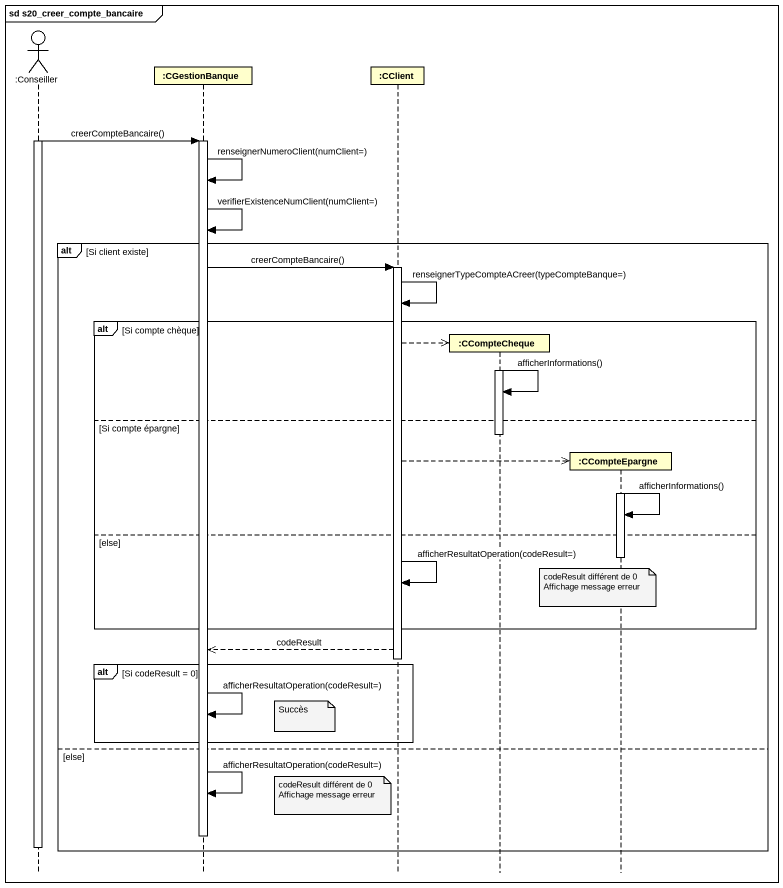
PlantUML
@startuml
mainframe sd s20_creer_compte_bancaire
hide footbox
actor ":Conseiller" as Conseiller
participant ":CGestionBanque" as CGestionBanque
participant ":CClient" as CClient
participant ":CCompteCheque" as CCompteCheque
participant ":CCompteEpargne" as CCompteEpargne

activate Conseiller
Conseiller -> CGestionBanque : creerCompteBancaire()
activate CGestionBanque
CGestionBanque -> CGestionBanque : renseignerNumeroClient(numClient=)
CGestionBanque -> CGestionBanque : verifierExistenceNumClient(numClient=)
alt Si client existe
  CGestionBanque -> CClient : creerCompteBancaire()
  activate CClient
  CClient -> CClient : renseignerTypeCompteACreer(typeCompteBanque=)
  alt Si compte chèque
    CClient -->> CCompteCheque **
    activate CCompteCheque
    CCompteCheque -> CCompteCheque : afficherInformations()
  else Si compte épargne
    deactivate CCompteCheque
    CClient -->> CCompteEpargne **
    activate CCompteEpargne
    CCompteEpargne -> CCompteEpargne : afficherInformations()
  else else
    deactivate CCompteEpargne
    CClient -> CClient : afficherResultatOperation(codeResult=)
    note over CCompteEpargne
      codeResult différent de 0
      Affichage message erreur
    end note
  end
  CClient -->> CGestionBanque : codeResult
  deactivate CClient
  alt Si codeResult = 0
    CGestionBanque -> CGestionBanque : afficherResultatOperation(codeResult=)
    note left of CClient : Succès
  end
else else
  CGestionBanque -> CGestionBanque : afficherResultatOperation(codeResult=)
  note left of CClient
    codeResult différent de 0
    Affichage message erreur
  end note
  deactivate CGestionBanque
  deactivate Conseiller
end
@enduml
